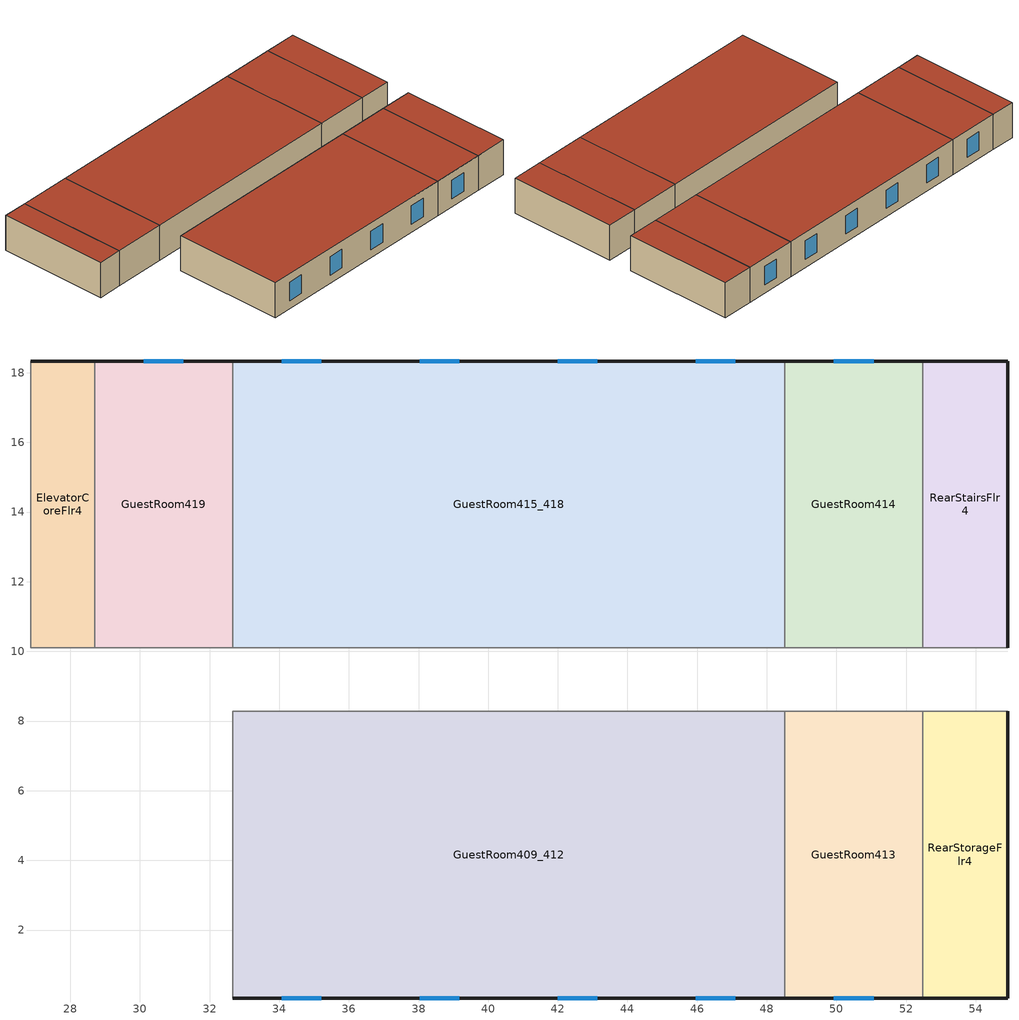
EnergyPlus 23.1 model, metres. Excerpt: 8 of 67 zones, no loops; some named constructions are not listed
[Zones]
ElevatorCoreFlr4
 floor to ElevatorCoreFlr3 (INT-FLOOR-TOPSIDE): 28.7,10.11 26.87,10.11 26.87,18.34 28.7,18.34 z8.84
 wall outside (Steel Frame Res Ext Wall): 28.7,18.34 26.87,18.34 z8.84:11.58
 wall to CorridorFlr4 (int-walls): 26.87,18.34 26.87,10.11 28.7,10.11 z8.84:11.58
 wall to GuestRoom419 (int-walls): 28.7,10.11 28.7,18.34 z8.84:11.58
 roof outside (IEAD Res Roof): 26.87,10.11 28.7,10.11 28.7,18.34 26.87,18.34 z11.58
GuestRoom409_412
 floor to GuestRoom309_312 (INT-FLOOR-TOPSIDE): 48.51,0.05 32.66,0.05 32.66,8.28 48.51,8.28 z8.84
 wall outside (Steel Frame Res Ext Wall): 32.66,0.05 48.51,0.05 z8.84:11.58
 wall to CorridorFlr4 (int-walls): 48.51,8.28 32.66,8.28 z8.84:11.58
 wall to GuestRoom406_408 (int-walls): 32.66,8.28 32.66,0.05 z8.84:11.58
 wall to GuestRoom413 (int-walls): 48.51,0.05 48.51,8.28 z8.84:11.58
 window (Window Res Fixed): 34.07,0.05 35.21,0.05 / 38.04,0.05 39.17,0.05 / 42,0.05 43.14,0.05 / 45.96,0.05 47.1,0.05 z9.49:10.93
 roof outside (IEAD Res Roof): 32.66,0.05 48.51,0.05 48.51,8.28 32.66,8.28 z11.58
GuestRoom413
 floor to GuestRoom313 (INT-FLOOR-TOPSIDE): 52.47,0.05 48.51,0.05 48.51,8.28 52.47,8.28 z8.84
 wall outside (Steel Frame Res Ext Wall): 48.51,0.05 52.47,0.05 z8.84:11.58
 wall to CorridorFlr4 (int-walls): 52.47,8.28 48.51,8.28 z8.84:11.58
 wall to RearStorageFlr4 (int-walls): 52.47,0.05 52.47,8.28 z8.84:11.58
 window (Window Res Fixed): 49.92,0.05 51.06,0.05 z9.49:10.93
 roof outside (IEAD Res Roof): 48.51,0.05 52.47,0.05 52.47,8.28 48.51,8.28 z11.58
GuestRoom414
 floor to GuestRoom314 (INT-FLOOR-TOPSIDE): 52.47,10.11 48.51,10.11 48.51,18.34 52.47,18.34 z8.84
 wall outside (Steel Frame Res Ext Wall): 52.47,18.34 48.51,18.34 z8.84:11.58
 wall to RearStairsFlr4 (int-walls): 52.47,10.11 52.47,18.34 z8.84:11.58
 wall to CorridorFlr4 (int-walls): 48.51,10.11 52.47,10.11 z8.84:11.58
 wall to GuestRoom415_418 (int-walls): 48.51,18.34 48.51,10.11 z8.84:11.58
 window (Window Res Fixed): 51.06,18.34 49.92,18.34 z9.49:10.93
 roof outside (IEAD Res Roof): 48.51,10.11 52.47,10.11 52.47,18.34 48.51,18.34 z11.58
GuestRoom415_418
 floor to GuestRoom315_318 (INT-FLOOR-TOPSIDE): 48.51,10.11 32.66,10.11 32.66,18.34 48.51,18.34 z8.84
 wall outside (Steel Frame Res Ext Wall): 48.51,18.34 32.66,18.34 z8.84:11.58
 wall to CorridorFlr4 (int-walls): 32.66,10.11 48.51,10.11 z8.84:11.58
 wall to GuestRoom419 (int-walls): 32.66,18.34 32.66,10.11 z8.84:11.58
 window (Window Res Fixed): 47.1,18.34 45.96,18.34 / 43.14,18.34 42,18.34 / 39.17,18.34 38.04,18.34 / 35.21,18.34 34.07,18.34 z9.49:10.93
 roof outside (IEAD Res Roof): 32.66,10.11 48.51,10.11 48.51,18.34 32.66,18.34 z11.58
GuestRoom419
 floor to GuestRoom319 (INT-FLOOR-TOPSIDE): 32.66,10.11 28.7,10.11 28.7,18.34 32.66,18.34 z8.84
 wall outside (Steel Frame Res Ext Wall): 32.66,18.34 28.7,18.34 z8.84:11.58
 wall to CorridorFlr4 (int-walls): 28.7,10.11 32.66,10.11 z8.84:11.58
 window (Window Res Fixed): 31.25,18.34 30.11,18.34 z9.49:10.93
 roof outside (IEAD Res Roof): 28.7,10.11 32.66,10.11 32.66,18.34 28.7,18.34 z11.58
RearStairsFlr4
 floor to RearStairsFlr3 (INT-FLOOR-TOPSIDE): 54.91,10.11 52.47,10.11 52.47,18.34 54.91,18.34 z8.84
 wall outside (Steel Frame Res Ext Wall): 54.91,10.11 54.91,18.34 52.47,18.34 z8.84:11.58
 wall to CorridorFlr4 (int-walls): 52.47,10.11 54.91,10.11 z8.84:11.58
 roof outside (IEAD Res Roof): 52.47,10.11 54.91,10.11 54.91,18.34 52.47,18.34 z11.58
RearStorageFlr4
 floor to RearStorageFlr3 (INT-FLOOR-TOPSIDE): 54.91,0.05 52.47,0.05 52.47,8.28 54.91,8.28 z8.84
 wall outside (Steel Frame Res Ext Wall): 52.47,0.05 54.91,0.05 54.91,8.28 z8.84:11.58
 wall to CorridorFlr4 (int-walls): 54.91,8.28 52.47,8.28 z8.84:11.58
 roof outside (IEAD Res Roof): 52.47,0.05 54.91,0.05 54.91,8.28 52.47,8.28 z11.58
[Schedule:Compact]
BLDG_ELEVATORS: Through: 12/31, For: AllDays, Until: 04:00, 0.05, Until: 05:00, 0.1, Until: 06:00, 0.2, Until: 07:00, 0.4, Until: 09:00, 0.5, Until: 10:00, 0.35, Until: 16:00, 0.15, Until: 17:00, 0.35, Until: 19:00, 0.5, Until: 21:00, 0.4, Until: 22:00, 0.3, Until: 23:00, 0.2, Until: 24:00, 0.1
BLDG_EQUIP_SCH: Through: 12/31, For: Weekdays, Until: 01:00, 0.3, Until: 02:00, 0.25, Until: 05:00, 0.2, Until: 06:00, 0.3, Until: 07:00, 0.5, Until: 08:00, 0.6, Until: 10:00, 0.5, Until: 18:00, 0.35, Until: 19:00, 0.7, Until: 20:00, 0.9, Until: 21:00, 0.95, Until: 22:00, 0.9, Until: 23:00, 0.7, Until: 24:00, 0.4, For: Saturday, Until: 02:00, 0.3, Until: 06:00, 0.2, Until: 08:00, 0.4, Until: 10:00, 0.5, Until: 11:00, 0.4, Until: 18:00, 0.35, Until: 19:00, 0.7, Until: 22:00, 0.8, Until: 23:00, 0.7, Until: 24:00, 0.4, For: SummerDesignDay, Until: 24:00, 1, For: WinterDesignDay, Until: 24:00, 0, For: Sunday Holidays AllOtherDays, Until: 02:00, 0.4, Until: 06:00, 0.3, Until: 07:00, 0.4, Until: 09:00, 0.5, Until: 13:00, 0.4, Until: 18:00, 0.3, Until: 19:00, 0.6, Until: 20:00, 0.8, Until: 21:00, 0.9, Until: 22:00, 0.7, Until: 23:00, 0.6, Until: 24:00, 0.4
BLDG_LIGHT_SCH: Through: 12/31, For: Weekdays, Until: 01:00, 0.2, Until: 02:00, 0.15, Until: 05:00, 0.1, Until: 06:00, 0.2, Until: 07:00, 0.4, Until: 08:00, 0.5, Until: 10:00, 0.4, Until: 18:00, 0.25, Until: 19:00, 0.6, Until: 20:00, 0.8, Until: 21:00, 0.9, Until: 22:00, 0.8, Until: 23:00, 0.6, Until: 24:00, 0.3, For: Saturday, Until: 02:00, 0.2, Until: 06:00, 0.1, Until: 08:00, 0.3, Until: 10:00, 0.4, Until: 11:00, 0.3, Until: 18:00, 0.25, Until: 19:00, 0.6, Until: 22:00, 0.7, Until: 23:00, 0.6, Until: 24:00, 0.3, For: SummerDesignDay, Until: 24:00, 1, For: WinterDesignDay, Until: 24:00, 0, For: Sunday Holidays AllOtherDays, Until: 02:00, 0.3, Until: 06:00, 0.2, Until: 07:00, 0.3, Until: 09:00, 0.4, Until: 13:00, 0.3, Until: 18:00, 0.2, Until: 19:00, 0.5, Until: 20:00, 0.7, Until: 21:00, 0.8, Until: 22:00, 0.6, Until: 23:00, 0.5, Until: 24:00, 0.3
EmployeeLounge_Eqp_Sch: Through: 12/31, For: Weekdays, Until: 05:00, 0.11, Until: 07:00, 0.19, Until: 08:00, 0.25, Until: 10:00, 1, Until: 12:00, 0.86, Until: 13:00, 1, Until: 18:00, 0.86, Until: 19:00, 0.25, Until: 20:00, 0.19, Until: 24:00, 0.11, For: Saturday Sunday Holidays, Until: 05:00, 0.11, Until: 07:00, 0.19, Until: 08:00, 0.25, Until: 10:00, 1, Until: 12:00, 0.86, Until: 13:00, 1, Until: 18:00, 0.86, Until: 19:00, 0.25, Until: 20:00, 0.19, Until: 24:00, 0.11, For: WinterDesignDay, Until: 24:00, 0, For: SummerDesignDay CustomDay1 CustomDay2, Until: 24:00, 1
ExerciseRoom_Eqp_Sch: Through: 12/31, For: AllDays, Until: 06:00, 0, Until: 07:00, 0.5, Until: 9:00, 1, Until: 12:00, 0.5, Until: 13:00, 0, Until: 16:00, 0.5, Until: 17:00, 1, Until: 19:00, 0.5, Until: 21:00, 1, Until: 23:00, 0.5, Until: 24:00, 0
LaundryRoom_Eqp_Elec_Sch: Through: 12/31, For: Weekdays Saturday Sunday Holidays, Until: 08:00, 0, Until: 16:00, 1, Until: 24:00, 0, For: WinterDesignDay, Until: 24:00, 0, For: SummerDesignDay CustomDay1 CustomDay2, Until: 24:00, 1
LaundryRoom_Eqp_Gas_Sch: Through: 12/31, For: Weekdays Saturday Sunday Holidays, Until: 9:00, 0, Until: 17:00, 1, Until: 24:00, 0, For: WinterDesignDay, Until: 24:00, 0, For: AllOtherDays, Until: 24:00, 1
MeetingRoom_Eqp_Sch: Through: 12/31, For: AllDays, Until: 07:00, 0, Until: 08:00, 0.05, Until: 10:00, 0.54, Until: 12:00, 0.26, Until: 13:00, 0.05, Until: 15:00, 0.54, Until: 18:00, 0.26, Until: 20:00, 0.05, Until: 24:00, 0
MeetingRoom_Ltg_Sch_Base: Through: 12/31, For: Weekdays Saturday Sunday Holidays, Until: 05:00, 0, Until: 06:00, 0.2, Until: 07:00, 0.3, Until: 08:00, 0.5, Until: 18:00, 1, Until: 19:00, 0.5, Until: 20:00, 0.3, Until: 21:00, 0.2, Until: 22:00, 0.05, Until: 24:00, 0, For: WinterDesignDay, Until: 24:00, 0, For: SummerDesignDay CustomDay1 CustomDay2, Until: 24:00, 1
Office_Eqp_Sch: Through: 12/31, For: Weekdays, Until: 05:00, 0.33, Until: 07:00, 0.38, Until: 08:00, 0.43, Until: 10:00, 0.43, Until: 12:00, 1, Until: 13:00, 0.94, Until: 17:00, 1, Until: 18:00, 0.75, Until: 20:00, 0.63, Until: 22:00, 0.48, Until: 24:00, 0.33, For: Saturday Sunday Holidays, Until: 05:00, 0.33, Until: 07:00, 0.38, Until: 08:00, 0.43, Until: 18:00, 0.63, Until: 22:00, 0.48, Until: 24:00, 0.33, For: WinterDesignDay, Until: 24:00, 0, For: SummerDesignDay CustomDay1 CustomDay2, Until: 24:00, 1
[Curve:Biquadratic] Minimum Value of x=12.77778; Maximum Value of x=23.88889; Minimum Value of y=18.3; Maximum Value of y=46.11111
Name | Coefficient1 Constant | Coefficient2 x | Coefficient3 x**2 | Coefficient4 y | Coefficient5 y**2 | Coefficient6 x*y
PTACHPACCoolCapFT | 0.942588 | 0.00954335 | 0.00068377 | -0.0110427 | 5.249e-06 | -9.72e-06
PTACHPACEIRFT | 0.342414 | 0.034885 | -0.0006237 | 0.00497722 | 0.000437951 | -0.000728028
[Curve:Quadratic]
Name | Coefficient1 Constant | Coefficient2 x | Coefficient3 x**2 | Minimum Value of x | Maximum Value of x
PTACHPACCoolCapFFF | 0.8 | 0.2 | 0 | 0.5 | 1.5
PTACHPACEIRFFF | 1.1552 | -0.1808 | 0.0256 | 0.5 | 1.5
PTACHPACPLFFPLR | 0.85 | 0.15 | 0 | 0 | 1
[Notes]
RefBldgSmallHotelNew2004_Chicago.idf
This example file is based on Version 1.3_5.0 and was transitioned to Version 6.0 using the transition utility
DOE Commercial Reference Building
Small Hotel, new construction 90.1-2004
EnergyPlus Version 6.0
ASHRAE Standards 90.1-2004 and 62-1999
Description:  Four story motel, 74 rooms plus laundry facility
Form:         Area = 4,014 m2 (43,200 ft2); Number of Stories = 4; Shape = rectangle; Aspect ratio = 3.0
Envelope:     Envelope thermal properties vary with climate according to ASHRAE Standard 90.1-2004 residential.
Opaque constructions: Steel frame walls; Insulation entirely above deck; slab-on-grade floor
Windows: window-to-wall ratio = 10.9%,
Infiltration in perimeter zones only
= 0.4 cfm/ft2 above grade wall area at 0.3 in wc (75 Pa) adjusted to 0.016 in wc (4 Pa).
25% of full value when ventilation system on.
HVAC:         PTAC for guest rooms, PSZ-AC for common areas, Elec. unit heaters in stairs and storage areas
Economizers on common area systems per 90.1-2004
No economizers on guest room PTACs
Int. gains:   W/m2 (W/ft2)  lights          elec plug       gas plug
Front Lounge  11.8 (1.1)      15.4 (1.4)      0
Elevators:    2 @ 20 HP each, 91% motor efficiency
Detached Shading:               None
Daylight:                       None
Natural Ventilation:            None
Zonal Equipment:                ZoneHVAC:PackagedTerminalAirConditioner; ZoneHVAC:UnitHeater
Air Primary Loops:              PSZ-AC:1; PSZ-AC:2...PSZ-AC:12
Plant Loops:                    SHWSys1
System Equipment Autosize:      Yes
Purchased Cooling:              None
Purchased Heating:              None
Coils:                          Coil:Cooling:DX:SingleSpeed; Coil:Heating:Electric; Coil:Heating:Fuel
Pumps:                          None
Boilers:                        None
Chillers:                       None
Reference citation for the Commercial Reference Buildings:
Deru, M.; Field, K.; Studer, D.; Benne, K.; Griffith, B.; Torcellini, P;
Halverson, M.; Winiarski, D.; Liu, B.; Rosenberg, M.; Huang, J.;
Yazdanian, M.; Crawley, D. (2010).
U.S. Department of Energy Commercial Reference Building Models of the National Building Stock.
Washington, DC: U.S. Department of Energy, Energy Efficiency and
Renewable Energy, Office of Building Technologies.
***GENERAL SIMULATION PARAMETERS***
Number of Zones: 67
***HOLIDAYS & DAYLIGHT SAVINGS***
